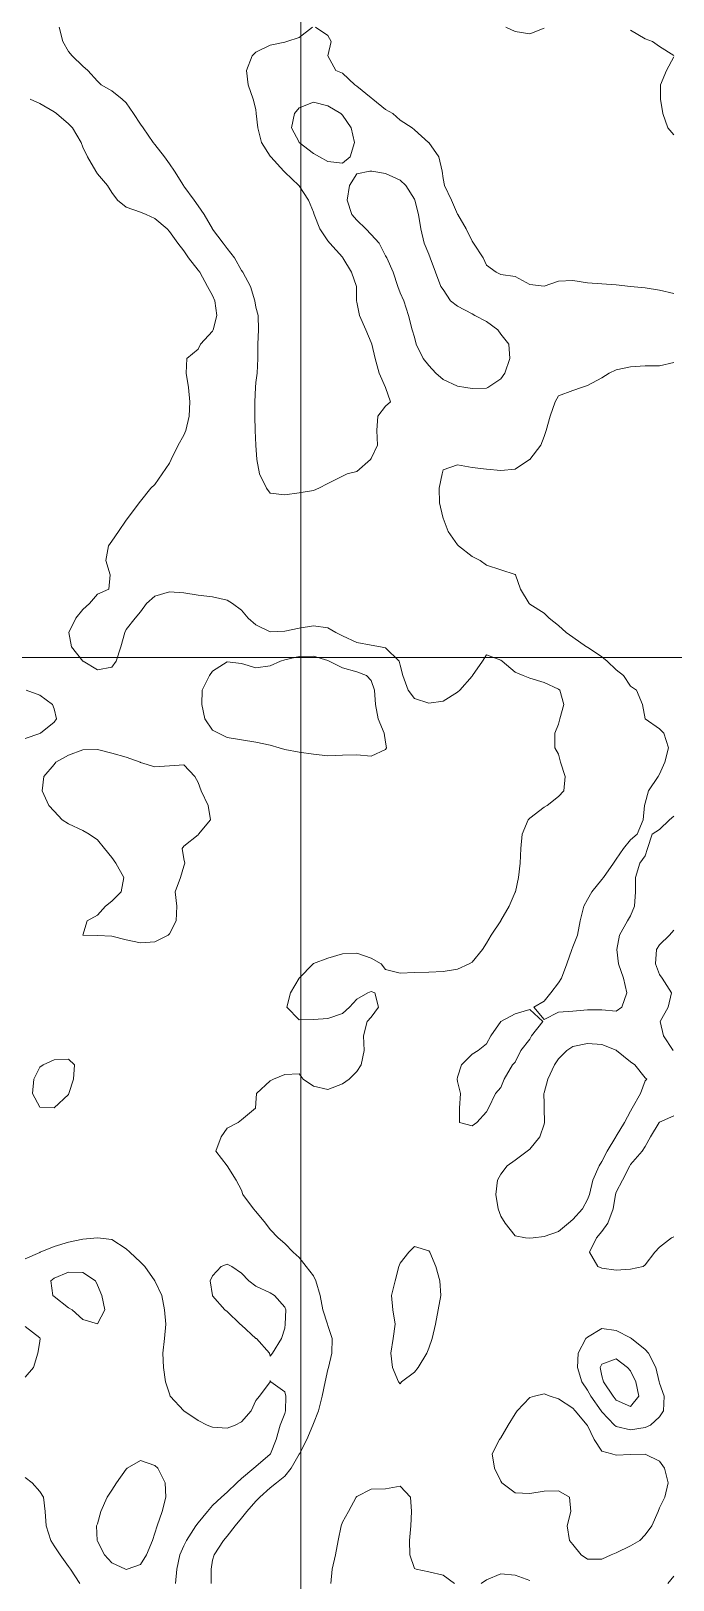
# Model space of a CAD drawing. Header units: centimetres. Extents: x 0 to 642158, y -847 to 649707.
# Drawn here: x 617457.4 to 617479.7, y 620855.4 to 620909.1 of the extents above; entities that cross this region are included whole.
import ezdxf

# ---------------------------------------------------------------- set-up
doc = ezdxf.new("R2010")
doc.units = ezdxf.units.CM
doc.header["$MEASUREMENT"] = 0
doc.layers.add('MEV_grille', color=254, linetype='Continuous', lineweight=9)
doc.layers.add('WAL_topographie 0.5', color=253, linetype='Continuous', lineweight=20)

# ---------------------------------------------------------------- blocks, each defined once
blk = doc.blocks.new('*U114')
at = {"layer": 'MEV_grille', "transparency": 33554687}
blk.add_lwpolyline([(-1338.461, 0), (1338.461, 0)], dxfattribs=at)
blk = doc.blocks.new('*U115')
at = {"layer": 'MEV_grille', "color": 0, "linetype": 'ByBlock', "lineweight": -2, "transparency": 16777216}
blk.add_blockref('*U114', (0, -1500), dxfattribs=at)
blk = doc.blocks.new('*U112')
at = {"layer": 'MEV_grille', "transparency": 33554687}
blk.add_lwpolyline([(0, 1825.476), (0, -1825.476)], dxfattribs=at)
blk = doc.blocks.new('*U113')
at = {"layer": 'MEV_grille', "color": 0, "linetype": 'ByBlock', "lineweight": -2, "transparency": 16777216}
blk.add_blockref('*U112', (2100, 0), dxfattribs=at)

msp = doc.modelspace()

# ---------------------------------------------------------------- linework, layer by layer
at = {"layer": 'WAL_topographie 0.5'}
for points in [[(617458.425, 620909.25), (617458.554, 620908.75), (617458.75, 620908.405), (617458.879, 620908.25), (617459.25, 620907.899), (617459.417, 620907.75), (617459.75, 620907.372), (617459.888, 620907.25), (617460.25, 620907.036), (617460.612, 620906.75), (617460.75, 620906.624), (617461.005, 620906.25), (617461.25, 620905.888), (617461.345, 620905.75), (617461.688, 620905.25), (617461.75, 620905.178), (617462.075, 620904.75), (617462.25, 620904.504), (617462.424, 620904.25), (617462.74, 620903.75), (617462.75, 620903.737), (617463.112, 620903.25), (617463.25, 620903.055), (617463.455, 620902.75), (617463.742, 620902.25), (617463.75, 620902.239), (617464.117, 620901.75), (617464.25, 620901.567), (617464.507, 620901.25), (617464.75, 620900.807), (617464.792, 620900.75), (617465.069, 620900.25), (617465.218, 620899.75), (617465.25, 620899.529), (617465.326, 620899.25), (617465.339, 620898.75), (617465.316, 620898.25), (617465.313, 620897.75), (617465.289, 620897.25), (617465.25, 620896.917), (617465.24, 620896.75), (617465.213, 620896.25), (617465.208, 620895.75), (617465.228, 620895.25), (617465.25, 620894.75), (617465.25, 620894.75), (617465.282, 620894.25), (617465.37, 620893.75), (617465.621, 620893.25), (617465.75, 620893.077), (617466.25, 620893.024), (617466.75, 620893.088), (617467.25, 620893.179), (617467.432, 620893.25), (617467.75, 620893.417), (617468.25, 620893.673), (617468.417, 620893.75), (617468.75, 620893.833), (617469.226, 620894.25), (617469.25, 620894.288), (617469.472, 620894.75), (617469.446, 620895.25), (617469.485, 620895.75), (617469.75, 620896.096), (617469.917, 620896.25), (617469.75, 620896.75), (617469.75, 620896.75), (617469.525, 620897.25), (617469.388, 620897.75), (617469.269, 620898.25), (617469.25, 620898.313), (617469.059, 620898.75), (617468.849, 620899.25), (617468.75, 620899.706), (617468.735, 620899.75), (617468.736, 620900.25), (617468.564, 620900.75), (617468.264, 620901.25), (617468.25, 620901.266), (617467.821, 620901.75), (617467.75, 620901.837), (617467.465, 620902.25), (617467.273, 620902.75), (617467.25, 620902.828), (617467.078, 620903.25), (617466.75, 620903.742), (617466.744, 620903.75), (617466.25, 620904.218), (617466.219, 620904.25), (617465.764, 620904.75), (617465.75, 620904.77), (617465.446, 620905.25), (617465.315, 620905.75), (617465.265, 620906.25), (617465.25, 620906.396), (617465.161, 620906.75), (617464.981, 620907.25), (617464.926, 620907.75), (617465.123, 620908.25), (617465.25, 620908.38), (617465.75, 620908.628), (617466.25, 620908.732), (617466.325, 620908.75), (617466.75, 620908.887), (617467.209, 620909.25)], [(617467.324, 620909.25), (617467.75, 620908.955), (617467.858, 620908.75), (617467.75, 620908.25), (617468.018, 620907.75), (617468.25, 620907.647), (617468.682, 620907.25), (617468.75, 620907.204), (617469.25, 620906.793), (617469.308, 620906.75), (617469.75, 620906.392), (617470.003, 620906.25), (617470.25, 620906.023), (617470.67, 620905.75), (617470.75, 620905.692), (617471.242, 620905.25), (617471.25, 620905.242), (617471.599, 620904.75), (617471.714, 620904.25), (617471.75, 620904), (617471.797, 620903.75), (617472.036, 620903.25), (617472.25, 620902.757), (617472.255, 620902.75), (617472.543, 620902.25), (617472.75, 620901.82), (617472.804, 620901.75), (617473.136, 620901.25), (617473.25, 620900.995), (617473.583, 620900.75), (617473.75, 620900.664), (617474.25, 620900.601), (617474.75, 620900.318), (617475.25, 620900.264), (617475.75, 620900.433), (617476.25, 620900.454), (617476.75, 620900.376), (617477.25, 620900.344), (617477.75, 620900.304), (617478.25, 620900.25), (617478.25, 620900.25), (617478.75, 620900.208), (617479.25, 620900.128), (617479.75, 620900.011)], [(617473.921, 620909.25), (617474.25, 620909.101), (617474.75, 620909.014), (617475.25, 620909.217)], [(617478.25, 620909.147), (617478.75, 620908.842), (617479.011, 620908.75), (617479.25, 620908.578), (617479.75, 620908.266)], [(617479.75, 620908.217), (617479.5, 620907.75), (617479.287, 620907.25), (617479.292, 620906.75), (617479.362, 620906.25), (617479.542, 620905.75), (617479.75, 620905.514)], [(617457.417, 620906.75), (617457.75, 620906.601), (617458.25, 620906.316), (617458.329, 620906.25), (617458.75, 620905.895), (617458.892, 620905.75), (617459.184, 620905.25), (617459.25, 620905.086), (617459.411, 620904.75), (617459.702, 620904.25), (617459.75, 620904.164), (617460.106, 620903.75), (617460.25, 620903.512), (617460.446, 620903.25), (617460.75, 620903), (617461.25, 620902.835), (617461.444, 620902.75), (617461.75, 620902.613), (617462.167, 620902.25), (617462.25, 620902.159), (617462.545, 620901.75), (617462.75, 620901.485), (617462.914, 620901.25), (617463.25, 620900.823), (617463.301, 620900.75), (617463.573, 620900.25), (617463.75, 620899.936), (617463.823, 620899.75), (617463.894, 620899.25), (617463.767, 620898.75), (617463.75, 620898.703), (617463.326, 620898.25), (617463.25, 620898.075), (617462.856, 620897.75), (617462.83, 620897.25), (617462.913, 620896.75), (617462.955, 620896.25), (617462.934, 620895.75), (617462.822, 620895.25), (617462.75, 620895.096), (617462.556, 620894.75), (617462.306, 620894.25), (617462.25, 620894.125), (617461.998, 620893.75), (617461.75, 620893.381), (617461.604, 620893.25), (617461.25, 620892.803), (617461.2, 620892.75), (617460.831, 620892.25), (617460.75, 620892.143), (617460.488, 620891.75), (617460.25, 620891.411), (617460.137, 620891.25), (617460.044, 620890.75), (617460.195, 620890.25), (617460.154, 620889.75), (617459.75, 620889.575), (617459.479, 620889.25), (617459.25, 620889.046), (617459.005, 620888.75), (617458.764, 620888.25), (617458.851, 620887.75), (617459.25, 620887.255), (617459.257, 620887.25), (617459.75, 620886.952), (617460.25, 620887.049), (617460.399, 620887.25), (617460.563, 620887.75), (617460.7, 620888.25), (617460.75, 620888.353), (617461.059, 620888.75), (617461.25, 620888.96), (617461.457, 620889.25), (617461.75, 620889.511), (617462.25, 620889.663), (617462.75, 620889.625), (617463.25, 620889.543), (617463.75, 620889.49), (617464.25, 620889.364), (617464.444, 620889.25), (617464.75, 620889.026), (617464.986, 620888.75), (617465.25, 620888.51), (617465.75, 620888.275), (617466.25, 620888.294), (617466.75, 620888.403), (617467.25, 620888.483), (617467.75, 620888.413), (617468.029, 620888.25), (617468.25, 620888.133), (617468.75, 620887.904), (617469.25, 620887.806), (617469.57, 620887.75), (617469.75, 620887.718), (617470.22, 620887.25), (617470.25, 620887.117), (617470.343, 620886.75), (617470.529, 620886.25), (617470.75, 620885.957), (617471.25, 620885.8), (617471.75, 620885.869), (617472.25, 620886.172), (617472.328, 620886.25), (617472.75, 620886.735), (617472.766, 620886.75), (617473.11, 620887.25), (617473.25, 620887.473), (617473.75, 620887.282), (617473.789, 620887.25), (617474.25, 620886.866), (617474.522, 620886.75), (617474.75, 620886.662), (617475.25, 620886.511), (617475.75, 620886.278), (617475.791, 620886.25), (617475.934, 620885.75), (617475.799, 620885.25), (617475.75, 620885.069), (617475.621, 620884.75), (617475.623, 620884.25), (617475.75, 620884.028), (617475.814, 620883.75), (617475.976, 620883.25), (617475.938, 620882.75), (617475.75, 620882.561), (617475.357, 620882.25), (617475.25, 620882.185), (617474.75, 620881.808), (617474.695, 620881.75), (617474.491, 620881.25), (617474.436, 620880.75), (617474.421, 620880.25), (617474.364, 620879.75), (617474.255, 620879.25), (617474.25, 620879.24), (617474.035, 620878.75), (617473.75, 620878.26), (617473.743, 620878.25), (617473.412, 620877.75), (617473.25, 620877.465), (617473.11, 620877.25), (617472.75, 620876.812), (617472.648, 620876.75), (617472.25, 620876.569), (617471.75, 620876.487), (617471.25, 620876.464), (617470.75, 620876.448), (617470.25, 620876.425), (617469.75, 620876.556), (617469.598, 620876.75), (617469.25, 620876.945), (617468.75, 620877.117), (617468.25, 620877.104), (617467.75, 620876.954), (617467.25, 620876.759), (617467.234, 620876.75), (617466.75, 620876.25), (617466.75, 620876.25), (617466.456, 620875.75), (617466.327, 620875.25), (617466.75, 620874.81), (617467.25, 620874.821), (617467.75, 620874.851), (617468.25, 620875.024), (617468.5, 620875.25), (617468.75, 620875.529), (617469.13, 620875.75), (617469.25, 620875.795), (617469.381, 620875.75), (617469.504, 620875.25), (617469.25, 620874.898), (617469.115, 620874.75), (617468.982, 620874.25), (617469.002, 620873.75), (617468.899, 620873.25), (617468.75, 620873.015), (617468.481, 620872.75), (617468.25, 620872.585), (617467.75, 620872.394), (617467.25, 620872.507), (617466.89, 620872.75), (617466.75, 620872.934), (617466.25, 620872.908), (617465.867, 620872.75), (617465.75, 620872.691), (617465.269, 620872.25), (617465.25, 620871.917), (617465.233, 620871.75), (617464.75, 620871.336), (617464.635, 620871.25), (617464.25, 620871.05), (617464.042, 620870.75), (617463.863, 620870.25), (617464.25, 620869.75), (617464.25, 620869.75), (617464.57, 620869.25), (617464.75, 620868.895), (617464.803, 620868.75), (617465.167, 620868.25), (617465.25, 620868.157), (617465.579, 620867.75), (617465.75, 620867.539), (617466.025, 620867.25), (617466.25, 620867.045), (617466.539, 620866.75), (617466.75, 620866.56), (617466.991, 620866.25), (617467.25, 620865.927), (617467.328, 620865.75), (617467.48, 620865.25), (617467.575, 620864.75), (617467.735, 620864.25), (617467.75, 620864.2), (617467.9, 620863.75), (617467.889, 620863.25), (617467.767, 620862.75), (617467.75, 620862.684), (617467.648, 620862.25), (617467.55, 620861.75), (617467.424, 620861.25), (617467.25, 620860.81), (617467.227, 620860.75), (617467.012, 620860.25), (617466.759, 620859.75), (617466.75, 620859.736), (617466.475, 620859.25), (617466.25, 620858.978), (617465.965, 620858.75), (617465.75, 620858.57), (617465.39, 620858.25), (617465.25, 620858.11), (617464.937, 620857.75), (617464.75, 620857.518), (617464.53, 620857.25), (617464.25, 620856.896), (617464.122, 620856.75), (617463.798, 620856.25), (617463.75, 620856.061), (617463.696, 620855.75), (617463.695, 620855.25)], [(617468.516, 620904.75), (617468.25, 620904.53), (617467.75, 620904.592), (617467.457, 620904.75), (617467.25, 620904.87), (617466.757, 620905.25), (617466.75, 620905.259), (617466.491, 620905.75), (617466.595, 620906.25), (617466.75, 620906.454), (617467.25, 620906.644), (617467.75, 620906.523), (617468.198, 620906.25), (617468.25, 620906.199), (617468.557, 620905.75), (617468.671, 620905.25), (617468.516, 620904.75)], [(617473.302, 620896.75), (617473.25, 620896.722), (617472.75, 620896.707), (617472.535, 620896.75), (617472.25, 620896.793), (617471.75, 620897.028), (617471.496, 620897.25), (617471.25, 620897.512), (617471.052, 620897.75), (617470.814, 620898.25), (617470.75, 620898.491), (617470.667, 620898.75), (617470.54, 620899.25), (617470.38, 620899.75), (617470.25, 620900.027), (617470.171, 620900.25), (617470.016, 620900.75), (617469.797, 620901.25), (617469.75, 620901.313), (617469.53, 620901.75), (617469.25, 620902.06), (617469.067, 620902.25), (617468.75, 620902.548), (617468.584, 620902.75), (617468.417, 620903.25), (617468.495, 620903.75), (617468.75, 620904.157), (617469.208, 620904.25), (617469.25, 620904.256), (617469.275, 620904.25), (617469.75, 620904.172), (617470.25, 620903.936), (617470.452, 620903.75), (617470.75, 620903.284), (617470.766, 620903.25), (617470.894, 620902.75), (617470.976, 620902.25), (617471.085, 620901.75), (617471.25, 620901.37), (617471.298, 620901.25), (617471.477, 620900.75), (617471.668, 620900.25), (617471.75, 620900.144), (617472.003, 620899.75), (617472.25, 620899.571), (617472.75, 620899.298), (617472.845, 620899.25), (617473.25, 620899.035), (617473.641, 620898.75), (617473.75, 620898.598), (617474.029, 620898.25), (617474.059, 620897.75), (617473.89, 620897.25), (617473.75, 620897.047), (617473.302, 620896.75)], [(617479.75, 620897.612), (617479.25, 620897.495), (617478.75, 620897.497), (617478.25, 620897.467), (617477.75, 620897.36), (617477.509, 620897.25), (617477.25, 620897.087), (617476.75, 620896.82), (617476.547, 620896.75), (617476.25, 620896.643), (617475.75, 620896.462), (617475.63, 620896.25), (617475.46, 620895.75), (617475.324, 620895.25), (617475.25, 620895.05), (617475.13, 620894.75), (617474.75, 620894.255), (617474.743, 620894.25), (617474.25, 620893.91), (617473.75, 620893.872), (617473.25, 620893.917), (617472.75, 620893.977), (617472.25, 620894.062), (617471.75, 620893.893), (617471.715, 620893.75), (617471.609, 620893.25), (617471.617, 620892.75), (617471.735, 620892.25), (617471.75, 620892.212), (617471.917, 620891.75), (617472.25, 620891.288), (617472.279, 620891.25), (617472.75, 620890.883), (617473.036, 620890.75), (617473.25, 620890.583), (617473.75, 620890.427), (617474.25, 620890.261), (617474.259, 620890.25), (617474.433, 620889.75), (617474.73, 620889.25), (617474.75, 620889.236), (617475.25, 620888.917), (617475.428, 620888.75), (617475.75, 620888.491), (617476.015, 620888.25), (617476.25, 620888.091), (617476.721, 620887.75), (617476.75, 620887.735), (617477.25, 620887.404), (617477.434, 620887.25), (617477.75, 620886.948), (617478.006, 620886.75), (617478.25, 620886.387), (617478.454, 620886.25), (617478.66, 620885.75), (617478.75, 620885.25), (617478.75, 620885.25), (617479.25, 620884.9), (617479.4, 620884.75), (617479.565, 620884.25), (617479.432, 620883.75), (617479.25, 620883.336), (617479.205, 620883.25), (617478.875, 620882.75), (617478.75, 620882.33), (617478.728, 620882.25), (617478.685, 620881.75), (617478.479, 620881.25), (617478.25, 620881.051), (617478.006, 620880.75), (617477.75, 620880.386), (617477.651, 620880.25), (617477.307, 620879.75), (617477.25, 620879.682), (617476.901, 620879.25), (617476.75, 620878.988), (617476.623, 620878.75), (617476.495, 620878.25), (617476.408, 620877.75), (617476.25, 620877.347), (617476.21, 620877.25), (617476.036, 620876.75), (617475.848, 620876.25), (617475.75, 620876.091), (617475.481, 620875.75), (617475.25, 620875.457), (617474.896, 620875.25), (617475.25, 620874.825), (617475.75, 620875.071), (617476.25, 620875.11), (617476.75, 620875.158), (617477.25, 620875.152), (617477.75, 620875.113), (617477.948, 620875.25), (617478.124, 620875.75), (617478.003, 620876.25), (617477.829, 620876.75), (617477.769, 620877.25), (617477.868, 620877.75), (617478.145, 620878.25), (617478.25, 620878.419), (617478.381, 620878.75), (617478.416, 620879.25), (617478.415, 620879.75), (617478.571, 620880.25), (617478.75, 620880.5), (617478.837, 620880.75), (617478.996, 620881.25), (617479.25, 620881.415), (617479.603, 620881.75), (617479.75, 620881.87)], [(617469.782, 620884.25), (617469.75, 620884.193), (617469.25, 620883.952), (617468.75, 620884), (617468.25, 620883.996), (617467.75, 620883.968), (617467.25, 620884.024), (617466.75, 620884.09), (617466.25, 620884.184), (617466.063, 620884.25), (617465.75, 620884.337), (617465.25, 620884.44), (617464.75, 620884.521), (617464.25, 620884.609), (617463.948, 620884.75), (617463.75, 620884.863), (617463.475, 620885.25), (617463.373, 620885.75), (617463.392, 620886.25), (617463.636, 620886.75), (617463.75, 620886.901), (617464.25, 620887.235), (617464.75, 620887.167), (617465.25, 620887.026), (617465.75, 620887.091), (617466.109, 620887.25), (617466.25, 620887.297), (617466.75, 620887.418), (617467.25, 620887.429), (617467.75, 620887.273), (617467.797, 620887.25), (617468.25, 620887.027), (617468.75, 620886.883), (617469.09, 620886.75), (617469.25, 620886.58), (617469.364, 620886.25), (617469.404, 620885.75), (617469.497, 620885.25), (617469.7, 620884.75), (617469.75, 620884.438), (617469.782, 620884.25)], [(617457.28, 620886.25), (617457.75, 620886.071), (617458.2, 620885.75), (617458.25, 620885.602), (617458.337, 620885.25), (617458.25, 620885.137), (617457.778, 620884.75), (617457.75, 620884.738), (617457.25, 620884.573)], [(617461.75, 620877.518), (617462.212, 620877.75), (617462.25, 620877.788), (617462.483, 620878.25), (617462.506, 620878.75), (617462.451, 620879.25), (617462.634, 620879.75), (617462.75, 620880.135), (617462.783, 620880.25), (617462.75, 620880.4), (617462.695, 620880.75), (617462.75, 620880.831), (617463.25, 620881.227), (617463.264, 620881.25), (617463.677, 620881.75), (617463.591, 620882.25), (617463.351, 620882.75), (617463.25, 620883.039), (617463.133, 620883.25), (617462.75, 620883.662), (617462.25, 620883.627), (617461.75, 620883.585), (617461.25, 620883.743), (617461.232, 620883.75), (617460.75, 620883.927), (617460.25, 620884.065), (617459.75, 620884.191), (617459.25, 620884.181), (617458.75, 620883.995), (617458.311, 620883.75), (617458.25, 620883.67), (617457.899, 620883.25), (617457.833, 620882.75), (617458.071, 620882.25), (617458.25, 620882.044), (617458.531, 620881.75), (617458.75, 620881.615), (617459.25, 620881.383), (617459.472, 620881.25), (617459.75, 620881.053), (617460, 620880.75), (617460.25, 620880.447), (617460.397, 620880.25), (617460.669, 620879.75), (617460.581, 620879.25), (617460.25, 620878.922), (617460.038, 620878.75), (617459.75, 620878.446), (617459.395, 620878.25), (617459.25, 620877.75), (617459.75, 620877.738), (617460.25, 620877.718), (617460.75, 620877.585), (617461.25, 620877.479), (617461.75, 620877.518)], [(617479.727, 620873.75), (617479.386, 620874.25), (617479.271, 620874.75), (617479.549, 620875.25), (617479.663, 620875.75), (617479.344, 620876.25), (617479.25, 620876.378), (617479.116, 620876.75), (617479.151, 620877.25), (617479.25, 620877.412), (617479.602, 620877.75), (617479.75, 620877.916)], [(617472.75, 620871.13), (617472.917, 620871.25), (617473.25, 620871.615), (617473.323, 620871.75), (617473.565, 620872.25), (617473.75, 620872.463), (617473.865, 620872.75), (617474.158, 620873.25), (617474.25, 620873.346), (617474.442, 620873.75), (617474.75, 620874.141), (617474.813, 620874.25), (617475.208, 620874.75), (617474.75, 620875.163), (617474.25, 620875.019), (617473.75, 620874.75), (617473.75, 620874.75), (617473.406, 620874.25), (617473.25, 620873.972), (617472.964, 620873.75), (617472.75, 620873.613), (617472.387, 620873.25), (617472.25, 620872.821), (617472.229, 620872.75), (617472.25, 620872.667), (617472.346, 620872.25), (617472.316, 620871.75), (617472.318, 620871.25), (617472.75, 620871.13)], [(617474.864, 620867.25), (617474.75, 620867.232), (617474.602, 620867.25), (617474.25, 620867.32), (617473.896, 620867.75), (617473.75, 620868), (617473.657, 620868.25), (617473.571, 620868.75), (617473.631, 620869.25), (617473.75, 620869.451), (617473.965, 620869.75), (617474.25, 620869.944), (617474.663, 620870.25), (617474.75, 620870.321), (617475.101, 620870.75), (617475.25, 620871.194), (617475.266, 620871.25), (617475.253, 620871.75), (617475.25, 620871.893), (617475.243, 620872.25), (617475.25, 620872.273), (617475.382, 620872.75), (617475.607, 620873.25), (617475.75, 620873.46), (617476.034, 620873.75), (617476.25, 620873.88), (617476.75, 620873.989), (617477.25, 620873.958), (617477.75, 620873.757), (617477.765, 620873.75), (617478.25, 620873.351), (617478.402, 620873.25), (617478.75, 620872.799), (617478.807, 620872.75), (617478.75, 620872.69), (617478.598, 620872.25), (617478.309, 620871.75), (617478.25, 620871.643), (617478.039, 620871.25), (617477.75, 620870.772), (617477.737, 620870.75), (617477.442, 620870.25), (617477.25, 620869.895), (617477.161, 620869.75), (617476.944, 620869.25), (617476.82, 620868.75), (617476.75, 620868.573), (617476.579, 620868.25), (617476.25, 620867.881), (617476.096, 620867.75), (617475.75, 620867.472), (617475.25, 620867.296), (617474.864, 620867.25)], [(617458.766, 620872.25), (617458.75, 620872.223), (617458.25, 620871.759), (617457.75, 620871.78), (617457.5, 620872.25), (617457.549, 620872.75), (617457.75, 620873.168), (617457.866, 620873.25), (617458.25, 620873.419), (617458.75, 620873.449), (617458.954, 620873.25), (617458.921, 620872.75), (617458.766, 620872.25)], [(617479.75, 620871.476), (617479.25, 620871.254), (617479.246, 620871.25), (617478.945, 620870.75), (617478.75, 620870.417), (617478.646, 620870.25), (617478.25, 620869.792), (617478.222, 620869.75), (617477.966, 620869.25), (617477.75, 620868.835), (617477.725, 620868.75), (617477.639, 620868.25), (617477.461, 620867.75), (617477.25, 620867.467), (617477.072, 620867.25), (617476.822, 620866.75), (617477.108, 620866.25), (617477.25, 620866.2), (617477.75, 620866.126), (617478.25, 620866.16)], [(617457.25, 620866.513), (617457.75, 620866.743), (617457.77, 620866.75), (617458.25, 620866.95), (617458.75, 620867.096), (617459.25, 620867.198), (617459.75, 620867.25), (617459.75, 620867.25), (617459.75, 620867.25), (617460.25, 620867.183), (617460.75, 620866.862), (617460.876, 620866.75), (617461.25, 620866.405), (617461.395, 620866.25), (617461.75, 620865.75), (617461.75, 620865.75), (617461.982, 620865.25), (617462.083, 620864.75), (617462.121, 620864.25), (617462.08, 620863.75), (617462.023, 620863.25), (617462.049, 620862.75), (617462.109, 620862.25), (617462.25, 620861.833), (617462.28, 620861.75), (617462.745, 620861.25), (617462.75, 620861.246), (617463.25, 620860.904), (617463.565, 620860.75), (617463.75, 620860.681), (617464.25, 620860.641), (617464.537, 620860.75), (617464.75, 620860.858), (617465.085, 620861.25), (617465.25, 620861.6), (617465.379, 620861.75), (617465.741, 620862.25), (617465.75, 620862.292), (617465.77, 620862.25), (617466.25, 620861.904), (617466.294, 620861.75), (617466.281, 620861.25), (617466.25, 620861.15), (617466.091, 620860.75), (617465.954, 620860.25), (617465.753, 620859.75), (617465.75, 620859.747), (617465.25, 620859.314), (617465.175, 620859.25), (617464.75, 620858.894), (617464.589, 620858.75), (617464.25, 620858.422), (617464.054, 620858.25), (617463.75, 620857.955), (617463.576, 620857.75), (617463.25, 620857.36), (617463.169, 620857.25), (617462.843, 620856.75), (617462.75, 620856.562), (617462.608, 620856.25), (617462.51, 620855.75), (617462.458, 620855.25)], [(617478.25, 620866.16), (617478.682, 620866.25), (617478.75, 620866.306), (617479.093, 620866.75), (617479.25, 620866.925), (617479.668, 620867.25), (617479.75, 620867.278)], [(617470.25, 620862.179), (617470.296, 620862.25), (617470.75, 620862.581), (617470.878, 620862.75), (617471.176, 620863.25), (617471.25, 620863.417), (617471.36, 620863.75), (617471.483, 620864.25), (617471.579, 620864.75), (617471.662, 620865.25), (617471.632, 620865.75), (617471.496, 620866.25), (617471.281, 620866.75), (617471.25, 620866.798), (617470.75, 620866.95), (617470.556, 620866.75), (617470.25, 620866.37), (617470.213, 620866.25), (617470.087, 620865.75), (617469.955, 620865.25), (617470, 620864.75), (617470.078, 620864.25), (617470.01, 620863.75), (617469.933, 620863.25), (617469.987, 620862.75), (617470.2, 620862.25), (617470.25, 620862.179)], [(617460.006, 620864.75), (617459.75, 620864.266), (617459.25, 620864.418), (617458.88, 620864.75), (617458.75, 620864.822), (617458.25, 620865.212), (617458.21, 620865.25), (617458.141, 620865.75), (617458.25, 620865.842), (617458.75, 620866.06), (617459.25, 620866.045), (617459.689, 620865.75), (617459.75, 620865.604), (617459.911, 620865.25), (617460.006, 620864.75)], [(617465.831, 620863.25), (617465.75, 620863.143), (617465.724, 620863.25), (617465.267, 620863.75), (617465.25, 620863.756), (617464.75, 620864.214), (617464.708, 620864.25), (617464.25, 620864.692), (617464.17, 620864.75), (617463.75, 620865.236), (617463.74, 620865.25), (617463.669, 620865.75), (617463.75, 620865.927), (617464.05, 620866.25), (617464.25, 620866.336), (617464.42, 620866.25), (617464.75, 620866.016), (617465.01, 620865.75), (617465.25, 620865.566), (617465.75, 620865.337), (617465.898, 620865.25), (617466.25, 620864.837), (617466.294, 620864.75), (617466.266, 620864.25), (617466.25, 620864.107), (617466.144, 620863.75), (617465.831, 620863.25)], [(617457.25, 620862.408), (617457.539, 620862.75), (617457.687, 620863.25), (617457.75, 620863.645), (617457.762, 620863.75), (617457.75, 620863.774), (617457.25, 620864.165)], [(617478.75, 620860.665), (617478.935, 620860.75), (617479.25, 620861.042), (617479.395, 620861.25), (617479.409, 620861.75), (617479.25, 620862.206), (617479.239, 620862.25), (617479.12, 620862.75), (617478.873, 620863.25), (617478.75, 620863.372), (617478.284, 620863.75), (617478.25, 620863.772), (617477.75, 620864.037), (617477.25, 620864.096), (617476.75, 620863.803), (617476.702, 620863.75), (617476.429, 620863.25), (617476.41, 620862.75), (617476.561, 620862.25), (617476.75, 620861.964), (617476.875, 620861.75), (617477.223, 620861.25), (617477.25, 620861.211), (617477.692, 620860.75), (617477.75, 620860.703), (617478.25, 620860.58), (617478.75, 620860.665)], [(617478.25, 620861.39), (617478.537, 620861.75), (617478.43, 620862.25), (617478.25, 620862.632), (617478.147, 620862.75), (617477.75, 620863.05), (617477.25, 620862.859), (617477.199, 620862.75), (617477.25, 620862.463), (617477.312, 620862.25), (617477.641, 620861.75), (617477.75, 620861.611), (617478.25, 620861.39)], [(617477.58, 620856.25), (617477.25, 620856.095), (617476.75, 620856.1), (617476.533, 620856.25), (617476.25, 620856.605), (617476.129, 620856.75), (617476.05, 620857.25), (617476.175, 620857.75), (617476.127, 620858.25), (617475.75, 620858.466), (617475.25, 620858.456), (617474.75, 620858.375), (617474.25, 620858.401), (617473.781, 620858.75), (617473.75, 620858.806), (617473.523, 620859.25), (617473.451, 620859.75), (617473.696, 620860.25), (617473.75, 620860.304), (617473.999, 620860.75), (617474.25, 620861.139), (617474.319, 620861.25), (617474.75, 620861.702), (617474.917, 620861.75), (617475.25, 620861.838), (617475.458, 620861.75), (617475.75, 620861.656), (617476.25, 620861.336), (617476.327, 620861.25), (617476.743, 620860.75), (617476.75, 620860.734), (617476.991, 620860.25), (617477.25, 620859.85), (617477.604, 620859.75), (617477.75, 620859.711), (617478.25, 620859.726), (617478.75, 620859.745), (617479.25, 620859.494), (617479.42, 620859.25), (617479.549, 620858.75), (617479.435, 620858.25), (617479.25, 620857.879), (617479.202, 620857.75), (617478.987, 620857.25), (617478.75, 620856.941), (617478.566, 620856.75), (617478.25, 620856.558), (617477.75, 620856.322), (617477.58, 620856.25)], [(617460.786, 620855.75), (617460.75, 620855.741), (617460.728, 620855.75), (617460.25, 620855.974), (617460.001, 620856.25), (617459.75, 620856.727), (617459.739, 620856.75), (617459.725, 620857.25), (617459.75, 620857.321), (617459.875, 620857.75), (617460.094, 620858.25), (617460.25, 620858.491), (617460.41, 620858.75), (617460.75, 620859.224), (617460.786, 620859.25), (617461.25, 620859.517), (617461.75, 620859.345), (617461.847, 620859.25), (617462.1, 620858.75), (617462.128, 620858.25), (617461.994, 620857.75), (617461.825, 620857.25), (617461.75, 620857), (617461.661, 620856.75), (617461.459, 620856.25), (617461.25, 620855.917), (617460.786, 620855.75)], [(617459.146, 620855.25), (617458.815, 620855.75), (617458.75, 620855.839), (617458.465, 620856.25), (617458.25, 620856.563), (617458.137, 620856.75), (617457.978, 620857.25), (617457.942, 620857.75), (617457.878, 620858.25), (617457.75, 620858.444), (617457.495, 620858.75), (617457.25, 620858.93)], [(617472.136, 620855.25), (617471.75, 620855.543), (617471.25, 620855.655), (617470.812, 620855.75), (617470.75, 620855.776), (617470.592, 620856.25), (617470.578, 620856.75), (617470.623, 620857.25), (617470.65, 620857.75), (617470.618, 620858.25), (617470.25, 620858.629), (617469.75, 620858.542), (617469.25, 620858.528), (617468.75, 620858.278), (617468.731, 620858.25), (617468.468, 620857.75), (617468.25, 620857.385), (617468.203, 620857.25), (617468.103, 620856.75), (617468.007, 620856.25), (617467.902, 620855.75), (617467.847, 620855.25)], [(617474.75, 620855.362), (617474.25, 620855.548), (617473.75, 620855.592), (617473.25, 620855.382), (617473.071, 620855.25)], [(617479.75, 620855.509), (617479.537, 620855.25)]]:
    msp.add_lwpolyline(points, dxfattribs=at)

# ---------------------------------------------------------------- block references
at = {"layer": 'MEV_grille', "transparency": 33554687}
for name, p in [('*U113', (615366.814, 620593.644)), ('*U115', (616669.481, 622387.381))]:
    msp.add_blockref(name, p, dxfattribs=at)

doc.saveas('drawing.dxf')
